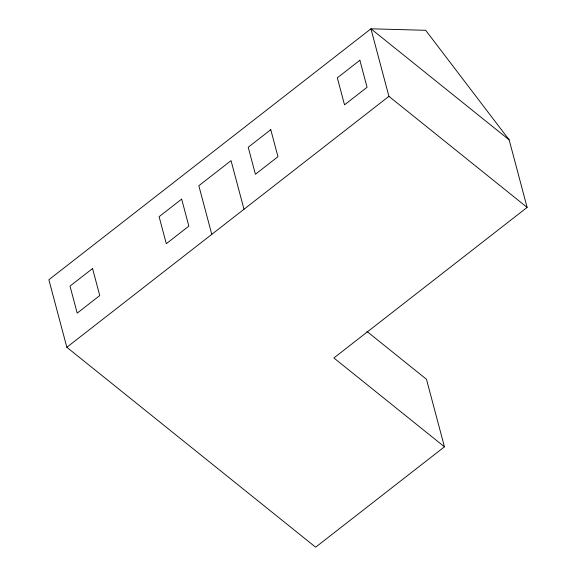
<?xml version="1.0" encoding="UTF-8"?>
<svg xmlns="http://www.w3.org/2000/svg" width="576" height="576" viewBox="0 0 576 576"><rect width="100%" height="100%" fill="white"/><g stroke="black" fill="none" stroke-linecap="round" stroke-linejoin="round"><path stroke-width="0.86" d="M66.845 347.285L388.915 96.343L370.944 28.8L425.671 30.298L509.155 139.86L527.126 207.403L333.886 357.97L444.449 446.825L315.626 547.2L66.845 347.285L48.874 279.742L370.944 28.8L509.155 139.86M388.915 96.343L527.126 207.403M366.998 331.481L426.478 379.282L444.449 446.825M243.986 209.268L231.048 160.639L198.835 185.731L211.781 234.36M92.556 268.546L70.013 286.106L77.198 313.128L99.742 295.56L92.556 268.546M181.663 199.116L159.113 216.684L166.306 243.698L188.849 226.13L181.663 199.116M270.77 129.686L248.22 147.254L255.413 174.269L277.956 156.701L270.77 129.686M359.87 60.257L337.327 77.825L344.52 104.839L367.063 87.278L359.87 60.257"/></g></svg>
